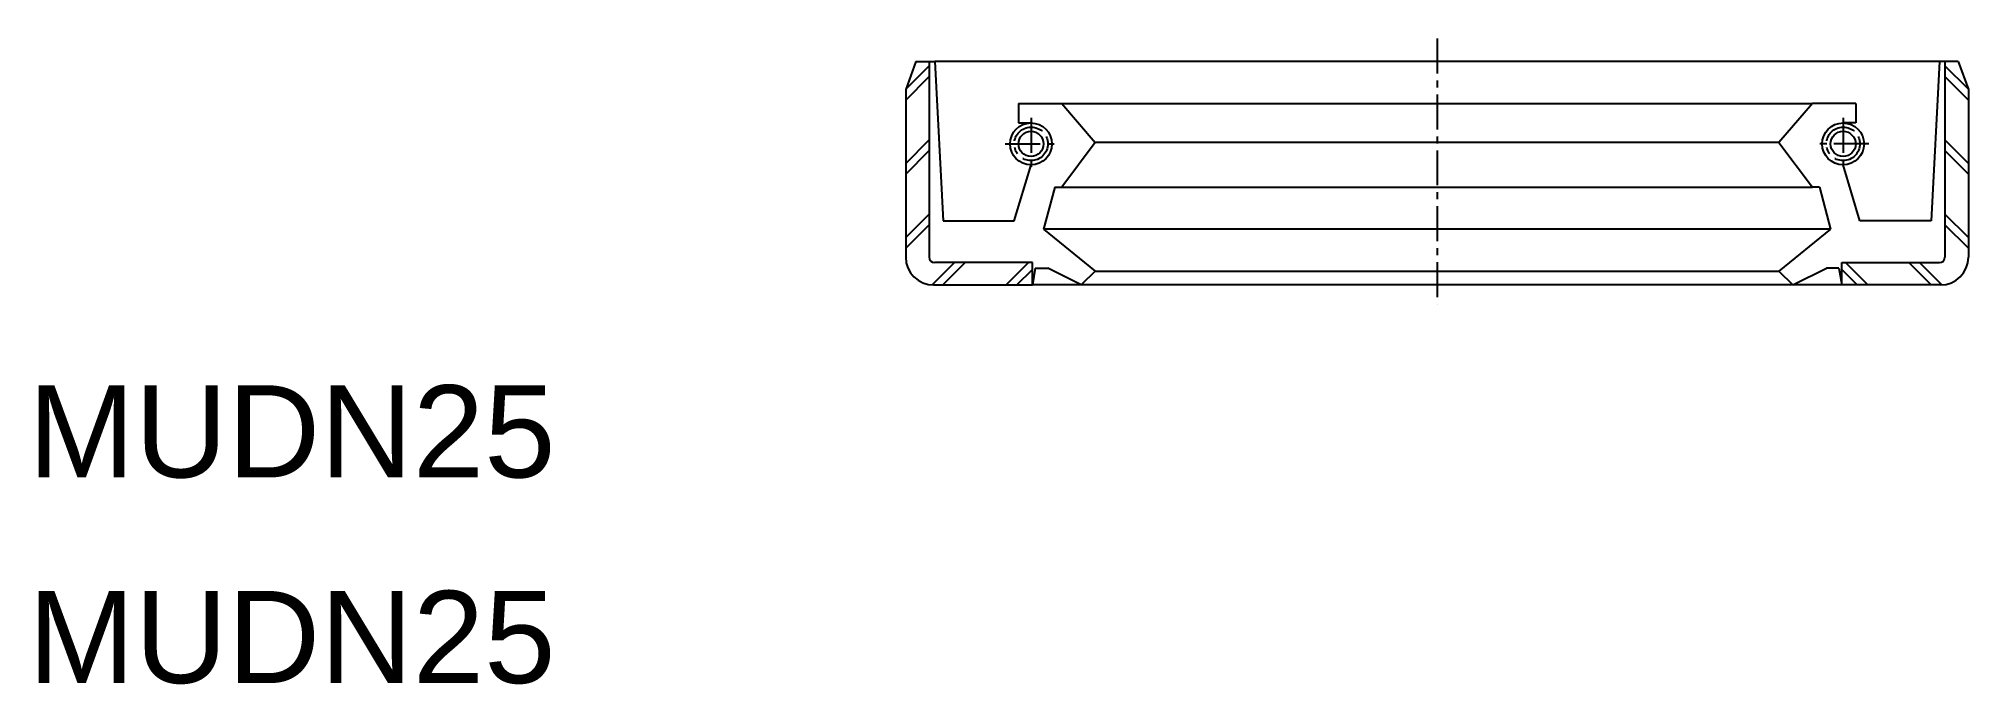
# Model space of a CAD drawing. Extents: x 393.2 to 462.3, y 572.1 to 595.2.
import ezdxf
from ezdxf.enums import TextEntityAlignment as Align

# ---------------------------------------------------------------- set-up
doc = ezdxf.new("R2010")
doc.units = 0
doc.linetypes.add('CENTER', pattern=[2, 1.25, -0.25, 0.25, -0.25])
doc.layers.get('0').update_dxf_attribs({"linetype": 'CONTINUOUS'})
doc.layers.add('CENTER', color=1, linetype='CENTER')

msp = doc.modelspace()

# ---------------------------------------------------------------- linework, layer by layer
at = {"color": 7, "linetype": 'CONTINUOUS'}
for p, q in [((424.587, 594.424), (424.222, 593.424)), ((424.587, 594.424), (425.262, 594.424)), ((425.062, 594.424), (425.062, 587.424)), ((425.262, 594.424), (425.562, 588.724)), ((461.262, 594.424), (425.262, 594.424)), ((461.262, 594.424), (460.962, 588.724)), ((461.937, 594.424), (461.262, 594.424)), ((461.462, 594.424), (461.462, 587.424)), ((461.937, 594.424), (462.302, 593.424)), ((424.222, 593.424), (424.222, 587.424)), ((462.302, 593.424), (462.302, 587.424)), ((428.262, 592.924), (429.812, 592.924)), ((428.262, 592.924), (428.262, 592.224)), ((429.812, 592.924), (431.012, 591.524)), ((429.812, 592.924), (456.712, 592.924)), ((456.712, 592.924), (455.512, 591.524)), ((458.262, 592.924), (456.712, 592.924)), ((458.262, 592.924), (458.262, 592.224)), ((428.262, 592.224), (428.712, 592.224)), ((458.262, 592.224), (457.812, 592.224)), ((431.012, 591.524), (429.812, 589.924)), ((455.512, 591.524), (431.012, 591.524)), ((455.512, 591.524), (456.712, 589.924)), ((428.112, 588.724), (428.712, 590.724)), ((458.412, 588.724), (457.812, 590.724)), ((429.562, 589.924), (429.162, 588.424)), ((429.562, 589.924), (429.812, 589.924)), ((429.812, 589.924), (456.712, 589.924)), ((456.962, 589.924), (456.712, 589.924)), ((456.962, 589.924), (457.362, 588.424)), ((425.562, 588.724), (428.112, 588.724)), ((460.962, 588.724), (458.412, 588.724)), ((429.162, 588.424), (431.012, 586.924)), ((457.362, 588.424), (429.162, 588.424)), ((457.362, 588.424), (455.512, 586.924)), ((428.762, 587.224), (425.262, 587.224)), ((428.762, 586.424), (428.762, 587.224)), ((457.762, 587.224), (461.262, 587.224)), ((457.762, 586.424), (457.762, 587.224)), ((425.222, 586.424), (428.762, 586.424)), ((428.862, 587.024), (428.762, 586.424)), ((457.762, 586.424), (428.762, 586.424)), ((428.862, 587.024), (429.312, 587.024)), ((430.512, 586.424), (429.312, 587.024)), ((431.012, 586.924), (430.512, 586.424)), ((431.012, 586.924), (455.512, 586.924)), ((455.512, 586.924), (456.012, 586.424)), ((456.012, 586.424), (457.212, 587.024)), ((457.662, 587.024), (457.212, 587.024)), ((457.662, 587.024), (457.762, 586.424)), ((461.302, 586.424), (457.762, 586.424))]:
    msp.add_line(p, q, dxfattribs=at)
at = {"color": 3, "linetype": 'CONTINUOUS'}
for p, q in [((424.223, 593.429), (425.062, 594.267)), ((462.3, 593.429), (461.462, 594.267)), ((424.222, 593.043), (425.062, 593.883)), ((462.302, 593.043), (461.462, 593.883)), ((424.222, 590.776), (425.062, 591.616)), ((462.302, 590.776), (461.462, 591.616)), ((424.222, 590.392), (425.062, 591.232)), ((462.302, 590.392), (461.462, 591.232)), ((424.222, 588.124), (425.062, 588.964)), ((424.222, 587.74), (425.062, 588.58)), ((462.302, 588.124), (461.462, 588.964)), ((462.302, 587.74), (461.462, 588.58)), ((425.175, 586.425), (425.974, 587.224)), ((425.557, 586.424), (426.357, 587.224)), ((427.825, 586.424), (428.625, 587.224)), ((458.698, 586.424), (457.898, 587.224)), ((460.966, 586.424), (460.166, 587.224)), ((461.348, 586.425), (460.55, 587.224)), ((428.209, 586.424), (428.762, 586.977)), ((458.314, 586.424), (457.762, 586.977))]:
    msp.add_line(p, q, dxfattribs=at)
at = {"color": 7, "linetype": 'CONTINUOUS'}
for centre, radius in [((428.712, 591.474), 0.75), ((457.812, 591.474), 0.75), ((428.712, 591.474), 0.45), ((457.812, 591.474), 0.45)]:
    msp.add_circle(centre, radius, dxfattribs=at)
for centre, radius, start, end in [((425.222, 587.424), 1, 180, 270), ((425.262, 587.424), 0.2, 180, 270), ((461.262, 587.424), 0.2, 270, 0), ((461.302, 587.424), 1, 270, 360)]:
    msp.add_arc(centre, radius, start, end, dxfattribs=at)
at = {"layer": 'CENTER', "color": 1, "linetype": 'CENTER'}
for p, q in [((443.262, 595.241), (443.262, 585.74)), ((428.712, 592.407), (428.712, 590.491)), ((457.812, 592.407), (457.812, 590.491)), ((427.791, 591.474), (429.669, 591.474)), ((458.732, 591.474), (456.855, 591.474))]:
    msp.add_line(p, q, dxfattribs=at)
for centre in [(428.712, 591.474), (457.812, 591.474)]:
    msp.add_circle(centre, 0.6, dxfattribs=at)

# ---------------------------------------------------------------- texts
at = {"color": 7, "linetype": 'CONTINUOUS', "width": 1.041667}
for p in [(392.773, 578.547), (392.773, 571.187)]:
    msp.add_text('MUDN25', height=3.3, dxfattribs=at).set_placement(p, align=Align.BOTTOM_LEFT)

doc.saveas('drawing.dxf')
